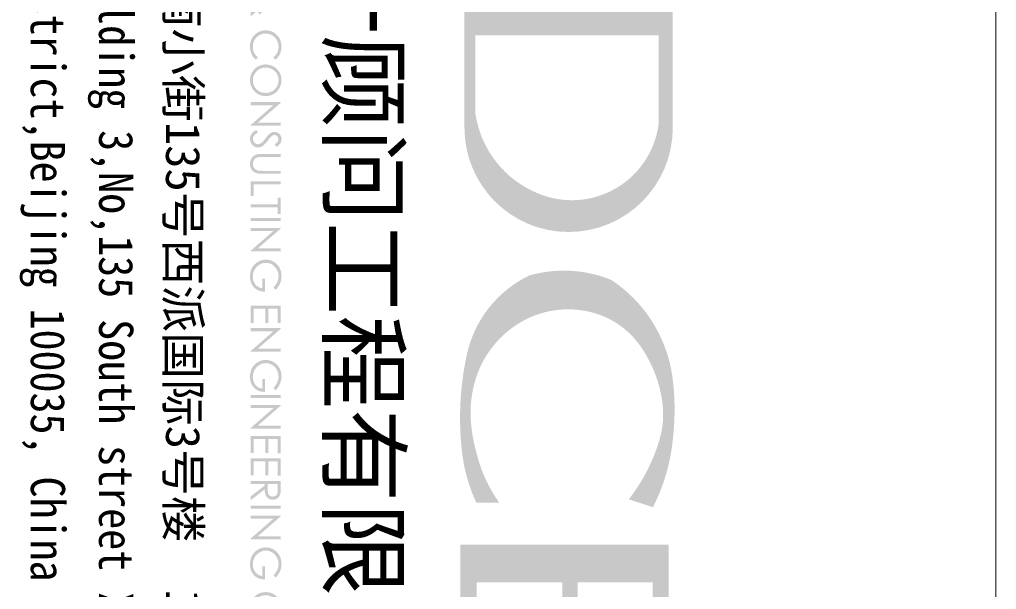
# Model space of a CAD drawing. Extents: x 115799 to 952918, y -190076 to 200966.
# Drawn here: x 266870 to 268981, y 61201 to 62432 of the extents above; entities that cross this region are included whole.
import ezdxf
from ezdxf.enums import TextEntityAlignment as Align

# ---------------------------------------------------------------- set-up
doc = ezdxf.new("R2010")
doc.units = 0
doc.header["$LTSCALE"] = 1000
doc.header["$MEASUREMENT"] = 0
for name, color, linetype in [('00-图签签名_10', 10, 'Continuous'), ('SHEET_LINE', 6, 'Continuous'), ('SHEET_TEXT', 7, 'Continuous')]:
    doc.layers.add(name, color=color, linetype=linetype)
doc.styles.add('A0-建筑图签$0$hwxh', font='STXIHEI.TTF')
doc.styles.add('华文细黑', font='STXIHEI.TTF', dxfattribs={"height": 10})

# ---------------------------------------------------------------- blocks, each defined once
blk = doc.blocks.new('A$C69861949')
at = {"ltscale": 0.001}
h = blk.add_hatch(color=256, dxfattribs=at)
edge = h.paths.add_edge_path(flags=16)
edge.add_line((15.82980980590219, 8.569314142441726), (19.63055726288803, 8.569314142441726))
edge.add_arc((19.16640701542565, 4.819294533918765), 3.778635007052957, -23.14183201365688, 82.94422841377218, ccw=False)
edge.add_arc((18.55575271178714, 5.024223110381172), 4.420992175216627, 278.6849935359396, 337.5263122238354, ccw=False)
edge.add_line((19.2233310028405, 0.6539243747520231), (15.82980980590219, 0.6539243747529326))
edge.add_line((15.82980980590219, 0.6539243747529326), (15.82980980590219, 8.569314142441726))
edge = h.paths.add_edge_path()
edge.add_line((19.81727618613877, 9.177070715168156), (14.31380638035807, 9.177070715168156))
edge.add_line((14.31380638035807, 9.177070715168156), (14.31380638035807, 0.1786420633625312))
edge.add_line((14.31380638035807, 0.1786420633625312), (19.81727618613877, 0.1786420633634407))
edge.add_arc((19.81727618613877, 4.677856389265798), 4.499214325902358, 270, 450)
h = blk.add_hatch(color=256, dxfattribs=at)
edge = h.paths.add_edge_path()
edge.add_arc((32.11844258874225, 5.2944321497489), 4.852220594071865, 246.0392734246348, 272.6901587606656)
edge.add_arc((32.03986855943003, 6.925653806217269), 6.485332713471919, 272.7071765136122, 286.0207645416936)
edge.add_arc((32.37989125128479, 6.768851084544622), 6.247216378538588, 283.4193957732734, 305.5300438974241)
edge.add_line((36.01033466525951, 1.684798262414915), (36.01033466525951, 0.6922001361454022))
edge.add_arc((32.98795679629984, 7.196872738870297), 7.172554192992691, 276.4265994638416, 294.9218048639394, ccw=False)
edge.add_arc((32.34760129953793, 12.88194357499833), 12.89357556806468, 257.717757348371, 276.426599463869, ccw=False)
edge.add_arc((30.65874042581891, 5.124578140334961), 4.954496935271037, 205.7856088828584, 257.7177573483759, ccw=False)
edge.add_arc((31.39649391498642, 4.471299122985329), 5.411528823203659, 157.6279349355657, 196.1138353179531, ccw=False)
edge.add_arc((31.40116332161051, 3.209159878373612), 6.010302524985462, 98.75610046015322, 146.4478006582644, ccw=False)
edge.add_arc((31.98192438086335, -1.338868278689006), 10.59439430561454, 83.9971363546212, 98.11604897448439, ccw=False)
edge.add_arc((32.42331486085641, 0.8487076650353629), 8.375291868788848, 63.157972388296514, 85.43525870611887, ccw=False)
edge.add_line((36.20502839739129, 8.321602459891437), (35.86110508627826, 7.277715035159417))
edge.add_arc((31.05703492401881, 1.122977031696792), 7.807681475007715, 52.02624302658943, 73.215547450911)
edge.add_arc((32.2023168162068, 4.92005714294919), 3.841639621491435, 73.2155474509136, 96.60397704245582)
edge.add_arc((32.38914080077666, 3.306365669614024), 5.466109803527778, 96.60397704245845, 125.5499734549686)
edge.add_arc((31.34947185219607, 4.761241982228967), 3.677932908572929, 125.549973454985, 164.0300041271467)
edge.add_arc((31.71316356238822, 4.657161146039471), 4.056224437059615, 164.0300041271247, 213.6256556622332)
edge.add_arc((31.97743416680532, 4.832913382105289), 4.373600871032115, 213.6256627082516, 245.2719532317682)
blk.add_hatch(color=256, dxfattribs=at).paths.add_polyline_path([(45.64967972177328, 5.062021770840147), (39.44482934627013, 5.062021770841056), (39.44482934626831, 8.301871543219022), (46.09407013971031, 8.301871543219022), (46.09407013971031, 9.005600181435511), (37.82154538495524, 9.005600181435511), (37.82154538495524, -3.260356606915593e-07), (46.09407013970849, -3.260356606915593e-07), (46.09407013970849, 0.7037283121808287), (39.44482934626831, 0.7037283121808287), (39.44482934626831, 4.412508814344619), (45.64967972177328, 4.412508814344619)])
blk = doc.blocks.new('图签-A1')
at = {"layer": 'SHEET_TEXT'}
h = blk.add_hatch(color=256, dxfattribs=at)
h.paths.add_polyline_path([(-8.859461029703652, 384.3308231453484), (-8.825948682092985, 384.4090186231706), (-8.751476798440308, 384.4388073766249), (-8.673281320604474, 384.4090186231706), (-8.641630770057418, 384.3308231453484), (-8.673281320604474, 384.252627667528), (-8.751476798440308, 384.220977116981), (-8.825948682092985, 384.252627667528)])
h.paths.add_polyline_path([(-9.941165139550321, 385.5428530515574), (-10.20926392066849, 385.5428530515574), (-10.20926392066849, 384.2451804791572), (-9.795944966493153, 384.2451804791572), (-9.715887691537773, 384.2470422762499), (-9.5948708806568, 384.2600748558834), (-9.49247204064477, 384.2842782180751), (-9.40869117155762, 384.3215141598839), (-10.08638531266797, 384.36805908716), (-10.08638531266797, 385.4162508493828), (-9.993295458090415, 385.4162508493828), (-9.43103273661427, 385.4590721824725), (-9.535293373745844, 385.5037553126531), (-9.585561895161845, 385.5167878922884), (-9.682375343927106, 385.5316822690147), (-9.801530357744468, 385.5409912544646)])
h.paths.add_polyline_path([(-9.43103273661427, 385.4590721824725), (-9.993295458090415, 385.4162508493828), (-9.96909209591422, 385.4162508493828), (-9.836904502474681, 385.4125272551973), (-9.727058474091791, 385.4050800668265), (-9.639554010821485, 385.3939092842857), (-9.632106822450623, 385.3920474871929), (-9.524122591191826, 385.3548115453805), (-9.43103273661427, 385.2970958355518), (-9.427309142426566, 385.2952340384591), (-9.350975461714825, 385.2151767635442), (-9.295121548991574, 385.1183633148257), (-9.285812563557101, 385.0960217497268), (-9.257885607193202, 384.9917611126375), (-9.246714824639184, 384.8763296930056), (-9.246714824639184, 384.8726060988201), (-9.257885607193202, 384.7571746791718), (-9.289536157740258, 384.6547758391762), (-9.336081084973102, 384.5672713758895), (-9.410552968621232, 384.4853523038983), (-9.490610243520678, 384.4294983911614), (-9.5948708806568, 384.3922624493489), (-9.598594474839956, 384.3904006522571), (-9.682375343927106, 384.3792298697163), (-9.795944966493153, 384.3717826813454), (-9.935579748303553, 384.36805908716), (-10.08638531266797, 384.36805908716), (-9.40869117155762, 384.3215141598839), (-9.334219287909491, 384.3717826813454), (-9.257885607193202, 384.4499781591658), (-9.19458450609909, 384.5467916078987), (-9.190860911915934, 384.5542387962569), (-9.149901375873924, 384.6547758391762), (-9.125698013697729, 384.7627600704509), (-9.118250825326868, 384.8781914900828), (-9.12011262245096, 384.9452161853624), (-9.136868796256294, 385.0569240108243), (-9.16851934680335, 385.1593228508209), (-9.183413723545073, 385.1965587926452), (-9.239267636268323, 385.2915104442864), (-9.311877722796908, 385.3752913133712), (-9.337942882092648, 385.3976328784711)])
h.paths.add_polyline_path([(-10.39544362976767, 385.5428530515574), (-11.10851191560823, 385.5428530515574), (-11.10851191560823, 385.4162508493828), (-10.81620977231387, 385.4162508493828), (-10.81620977231387, 384.2451804791572), (-10.68588397593794, 384.2451804791572), (-10.68588397593794, 385.4162508493828), (-10.39544362976767, 385.4162508493828)])
h.paths.add_polyline_path([(-11.68194541958246, 385.5428530515574), (-11.81413301307794, 385.5428530515574), (-11.81413301307794, 384.2451804791572), (-11.18298379925636, 384.2451804791572), (-11.18298379925636, 384.3699208842527), (-11.68194541958246, 384.3699208842527)])
h.paths.add_polyline_path([(-12.21069579344794, 384.4834905068046), (-12.09154077963058, 384.4276365940814), (-12.27027330035435, 384.0943749147928), (-12.35963956074875, 384.131610856618)])
h.paths.add_polyline_path([(-12.80647086253475, 384.3308231453484), (-12.7748203119877, 384.4090186231706), (-12.69848663127141, 384.4388073766249), (-12.62215295055967, 384.4090186231706), (-12.59050240001261, 384.3308231453484), (-12.62215295055967, 384.252627667528), (-12.69848663127141, 384.220977116981), (-12.7748203119877, 384.252627667528)])
h.paths.add_polyline_path([(-13.7652963643809, 385.5763653991971), (-13.78391433530578, 385.5745036021044), (-13.89562216075228, 385.5633328195618), (-14.00174459495202, 385.5335440661065), (-14.10228163783995, 385.4851373417414), (-14.12089960876938, 385.4739665591978), (-13.75971097312959, 385.4497631970216), (-13.6535885389344, 385.440454211559), (-13.54932790185876, 385.4106654581037), (-13.4562380472812, 385.3585351395532), (-13.3687335840109, 385.2877868501009), (-13.29984709166547, 385.2040059810033), (-13.24957857019353, 385.1109161264549), (-13.21792801964648, 385.0066554893629), (-13.20861903421201, 384.8949476639036), (-13.20861903421201, 384.8930858668109), (-13.21792801964648, 384.777654447179), (-13.24771677312992, 384.673393810087), (-13.29798529454592, 384.5803039555258), (-13.36687178694729, 384.4965230864409), (-13.44879085891034, 384.4294983911614), (-13.54374251055151, 384.3792298697163), (-13.64614135056354, 384.3494411162619), (-13.75971097312959, 384.3401321307983), (-13.39107514912348, 384.3140669715294), (-13.30170888872908, 384.381091666809), (-13.22537520801734, 384.4592871446284), (-13.16393590404277, 384.5523769991642), (-13.15090332436466, 384.5728567671686), (-13.10808199126359, 384.6752556071669), (-13.08201683202378, 384.7813780413644), (-13.07270784658931, 384.8949476639036), (-13.07270784658931, 384.9210128231725), (-13.08574042620694, 385.0327206486327), (-13.11552917963445, 385.1388430828165), (-13.16393590404277, 385.2393801257358), (-13.17510668654086, 385.2598598937393), (-13.24213138182267, 385.3492261541032), (-13.32218865672212, 385.42369803774), (-13.41341671417558, 385.4869991388341), (-13.44134367059542, 385.5018935155595), (-13.54374251055151, 385.5428530515574), (-13.65172674187079, 385.5670564137472)])
h.paths.add_polyline_path([(-14.12089960876938, 385.4739665591978), (-14.21026586915923, 385.4088036610119), (-14.28659954987552, 385.3287463860988), (-14.34990065096963, 385.2356565315504), (-14.36293323058726, 385.2114531693742), (-14.40575456369288, 385.1090543293749), (-14.43181972298862, 385.0010700980856), (-14.43926691135948, 384.8893622726391), (-14.43926691135948, 384.8651589104493), (-14.42623433168137, 384.75531288208), (-14.39644557825841, 384.649190447898), (-14.34803885384554, 384.5486534049924), (-14.33686807134745, 384.5300354340807), (-14.2717051731338, 384.4406691737177), (-14.19164789823435, 384.3661972900672), (-14.09855804365679, 384.3028961889731), (-14.0743546814806, 384.2898636093369), (-13.97381763858812, 384.2470422762499), (-13.86583340732932, 384.220977116981), (-13.75412558182234, 384.2135299286101), (-13.72806042258253, 384.2135299286101), (-13.61821439419964, 384.2265625082428), (-13.51209196000445, 384.256351261698), (-13.40969312004836, 384.3028961889731), (-13.39107514912348, 384.3140669715294), (-13.75971097312959, 384.3401321307983), (-13.86024801602207, 384.3475793191692), (-13.9626468560341, 384.3773680726235), (-14.05759850767527, 384.4294983911614), (-14.14324117388196, 384.5002466806263), (-14.21212766622284, 384.5803039555258), (-14.26239618769932, 384.6752556071669), (-14.29404673824638, 384.777654447179), (-14.3052175208004, 384.8893622726391), (-14.3052175208004, 384.8912240697309), (-14.29404673824638, 385.0029318951774), (-14.26425798476293, 385.1071925322831), (-14.21585126041055, 385.2021441839106), (-14.14696476806512, 385.2877868501009), (-14.06876929022928, 385.3566733424605), (-13.97567943565173, 385.4088036610119), (-13.87141879857609, 385.4385924144653), (-13.75971097312959, 385.4497631970216)])
h.paths.add_polyline_path([(-15.21191270405052, 385.5763653991971), (-15.24914864590482, 385.5745036021044), (-15.36085647135133, 385.5614710224681), (-15.46697890555106, 385.5316822690147), (-15.567515948439, 385.4869991388341), (-15.58799571643203, 385.4758283562915), (-15.21005090698691, 385.4497631970216), (-15.10765206697488, 385.4423160086508), (-15.00339142989924, 385.4143890522892), (-14.90843977825807, 385.3697059221095), (-14.82279711205138, 385.3064048210153), (-14.74460163421554, 385.2244857490068), (-14.64406459132761, 385.3026812268299), (-14.70550389535811, 385.3771531104649), (-14.78928476444071, 385.4479013999298), (-14.88609821314549, 385.5056171097449), (-14.98849705315752, 385.5447148486501), (-15.09648128442086, 385.5670564137472)])
h.paths.add_polyline_path([(-15.58799571643203, 385.4758283562915), (-15.6792237738855, 385.4106654581037), (-15.75555745465772, 385.334331777377), (-15.82072035281544, 385.2431037199212), (-15.83189113537401, 385.222623951915), (-15.87657426553869, 385.1202251119184), (-15.90263942483898, 385.0141026777337), (-15.91194841027345, 384.9023948522745), (-15.90450122190259, 384.7888252297189), (-15.8802978597264, 384.6808409984451), (-15.84120012080848, 384.5821657526185), (-15.78534620808523, 384.4909376951755), (-15.71459791862026, 384.4090186231706), (-15.70901252736894, 384.4015714347997), (-15.62709345534995, 384.3345467395202), (-15.20260371861605, 384.3364085366129), (-15.21377450117461, 384.3364085366129), (-15.32734412374066, 384.3475793191692), (-15.4316047608163, 384.3773680726235), (-15.52655641245747, 384.4276365940814), (-15.61033728154462, 384.4946612893482), (-15.61219907860823, 384.4965230864409), (-15.6829473680732, 384.5803039555258), (-15.73507768660875, 384.673393810087), (-15.76486644009219, 384.777654447179), (-15.77417542552666, 384.8912240697309), (-15.77417542552666, 384.8949476639036), (-15.76300464302858, 385.0066554893629), (-15.73135409248152, 385.1071925322831), (-15.6792237738855, 385.2021441839106), (-15.60661368735691, 385.2859250530091), (-15.6047518902933, 385.2877868501009), (-15.51910922408661, 385.3585351395532), (-15.42415757244544, 385.4088036610119), (-15.3198969353698, 385.4385924144653), (-15.21005090698691, 385.4497631970216)])
h.paths.add_polyline_path([(-14.74460163421554, 384.5486534049924), (-14.80790273530965, 384.4853523038983), (-14.89354540151635, 384.4201894057105), (-14.98849705315752, 384.3736444784381), (-15.09089589316955, 384.3457175220765), (-15.20260371861605, 384.3364085366129), (-15.62709345534995, 384.3345467395202), (-15.53586539789194, 384.2805546238897), (-15.435328355004, 384.2433186820645), (-15.32734412374066, 384.220977116981), (-15.21005090698691, 384.2135299286101), (-15.09648128442086, 384.220977116981), (-14.98849705315752, 384.2433186820645), (-14.88609821314549, 384.2805546238897), (-14.80604093824604, 384.3215141598839), (-14.71853647497574, 384.3885388551635), (-14.64406459132761, 384.4723197242647)])
h.paths.add_polyline_path([(-17.12956370774282, 385.5763653991971), (-17.15004347579179, 385.5763653991971), (-17.265474895426, 385.5651946166536), (-17.37159732962118, 385.5409912544646), (-17.47027257538957, 385.5000317184677), (-17.56150063290352, 385.4460396028362), (-17.64155790780296, 385.3752913133712), (-17.70485900889707, 385.3026812268299), (-17.76443651580803, 385.2114531693742), (-17.80725784885317, 385.1127779235476), (-17.8314612110853, 385.0085172864565), (-17.84077019651977, 384.8986712580891), (-17.835184805273, 384.8018578093552), (-17.81098144303633, 384.6957353751714), (-17.77188370417889, 384.5970601293448), (-17.71416799433155, 384.5039702748118), (-17.63969611068342, 384.4164658115251), (-17.61363095144361, 384.3922624493489), (-17.53171187942007, 384.327099551163), (-17.10536034556662, 384.3364085366129), (-17.14073449030138, 384.3364085366129), (-17.25244231580382, 384.3513029133392), (-17.35484115575991, 384.384815260978), (-17.44793101033747, 384.4350837824395), (-17.53171187942007, 384.505832071889), (-17.53543547360778, 384.5095556660744), (-17.60990735725591, 384.5970601293448), (-17.662037675796, 384.6920117809859), (-17.69368822634306, 384.7925488239043), (-17.70299721177753, 384.9023948522745), (-17.69927361758982, 384.9675577504613), (-17.67507025541363, 385.0736801846424), (-17.62666353106124, 385.174217227549), (-17.58570399507971, 385.2319329373649), (-17.50750851724388, 385.3101284151853), (-17.41255686560271, 385.3734295162794), (-17.33994677907413, 385.4069418639183), (-17.23382434487894, 385.4367306173735), (-17.12397831649605, 385.4479013999298), (-16.71810655069157, 385.4646575737506), (-16.81491999939635, 385.513064298103), (-16.91545704228429, 385.5484384428355), (-17.02157947648402, 385.568918210839)])
h.paths.add_polyline_path([(-16.71810655069157, 385.4646575737506), (-17.12397831649605, 385.4479013999298), (-17.08860417176129, 385.4460396028362), (-16.98061994050249, 385.4292834290181), (-16.8707739121196, 385.3920474871929), (-16.81491999939635, 385.3641205308313), (-16.72183014487473, 385.3045430239226), (-16.63432568160442, 385.2300711402722), (-16.53565043571962, 385.3268845890061), (-16.53751223284371, 385.3287463860988), (-16.62501669611402, 385.4032182697492)])
h.paths.add_polyline_path([(-16.45745495794426, 384.867020707542), (-17.01785588229632, 384.867020707542), (-17.01785588229632, 384.7422803024465), (-16.60453692812098, 384.7422803024465), (-16.60639872518459, 384.7218005344557), (-16.63991107285574, 384.6138163031655), (-16.6939031884549, 384.5225882457098), (-16.77023686922712, 384.4462545649803), (-16.79257843428377, 384.4294983911614), (-16.88753008592494, 384.3773680726235), (-16.99179072305651, 384.3457175220765), (-17.10536034556662, 384.3364085366129), (-17.53171187942007, 384.327099551163), (-17.44048382196661, 384.2768310297042), (-17.33994677907413, 384.2414568849717), (-17.22823895357169, 384.220977116981), (-17.10908393975433, 384.2135299286101), (-17.02902666485488, 384.2172535227955), (-16.91731883940838, 384.2358714937072), (-16.81491999939635, 384.2693838413461), (-16.72369194193834, 384.3196523627921), (-16.64177286991935, 384.3866770580717), (-16.5859189571961, 384.4499781591658), (-16.53192684159239, 384.5356208253424), (-16.49096730555493, 384.634296071169), (-16.46676394337874, 384.7441420995392)])
h.paths.add_polyline_path([(-19.18498769618191, 385.5428530515574), (-19.07886526198217, 385.2263475461004), (-18.22430039727215, 384.2451804791572), (-18.32297564309647, 384.5486534049924)])
h.paths.add_polyline_path([(-19.18498769618191, 385.5428530515574), (-19.21291465254126, 385.5428530515574), (-19.21291465254126, 384.2451804791572), (-19.07886526198217, 384.2451804791572), (-19.07886526198217, 385.2263475461004)])
h.paths.add_polyline_path([(-18.1945116437887, 385.5428530515574), (-18.32297564309647, 385.5428530515574), (-18.32297564309647, 384.5486534049924), (-18.22430039727215, 384.2451804791572), (-18.1945116437887, 384.2451804791572)])
h.paths.add_polyline_path([(-19.64112798345832, 385.5428530515574), (-19.51080218714287, 385.5428530515574), (-19.51080218714287, 384.2451804791572), (-19.64112798345832, 384.2451804791572)])
h.paths.add_polyline_path([(-20.4547333122473, 385.5428530515574), (-20.71166131081145, 385.5428530515574), (-20.71166131081145, 384.2451804791572), (-20.58319731149913, 384.2451804791572), (-20.58319731149913, 384.8484027366276), (-20.508725427851, 384.8484027366276), (-20.20339070493446, 384.8577117220921), (-20.10099186492243, 384.8875004755455), (-20.01721099583983, 384.9377689969915), (-20.58319731149913, 384.9750049388158), (-20.58319731149913, 385.4162508493828), (-20.35233447223527, 385.4162508493828), (-20.02093459002299, 385.4609339795652), (-20.05258514057005, 385.4832755446487), (-20.15870757476978, 385.5242350806593), (-20.20525250205856, 385.5335440661065), (-20.3095131391342, 385.5409912544646)])
h.paths.add_polyline_path([(-20.02093459002299, 385.4609339795652), (-20.35233447223527, 385.4162508493828), (-20.31882212456867, 385.4162508493828), (-20.19966711075131, 385.4013564726565), (-20.112162647481, 385.3641205308313), (-20.06003232894091, 385.3064048210153), (-20.03582896676471, 385.1984205897388), (-20.05072334350643, 385.1053307351895), (-20.112162647481, 385.0289970544627), (-20.13450421259358, 385.0141026777337), (-20.22945586423475, 384.9843139242666), (-20.35791986348659, 384.9750049388158), (-20.58319731149913, 384.9750049388158), (-20.01721099583983, 384.9377689969915), (-19.96321888023613, 384.9917611126375), (-19.9148121558278, 385.084850967186), (-19.89991777914202, 385.1984205897388), (-19.90177957620563, 385.244965517014), (-19.93156832968907, 385.3492261541032), (-19.9483245034944, 385.3790149075567)])
h.paths.add_polyline_path([(-20.20339070493446, 384.8577117220921), (-20.508725427851, 384.8484027366276), (-20.34861087805211, 384.8484027366276), (-20.32440751587592, 384.8484027366276)], flags=17)
h.paths.add_polyline_path([(-20.508725427851, 384.8484027366276), (-20.04327615513557, 384.2451804791572), (-19.88129980821714, 384.2451804791572), (-20.34861087805211, 384.8484027366276)])
h.paths.add_polyline_path([(-20.94252415007531, 385.5428530515574), (-21.68538118933884, 385.5428530515574), (-21.68538118933884, 384.2451804791572), (-20.94810954132208, 384.2451804791572), (-20.94810954132208, 384.3736444784381), (-21.55505539296746, 384.3736444784381), (-21.55505539296746, 384.8837768813601), (-20.94810954132208, 384.8837768813601), (-20.94810954132208, 385.0103790835483), (-21.55505539296746, 385.0103790835483), (-21.55505539296746, 385.4143890522892), (-20.94252415007531, 385.4143890522892)])
h.paths.add_polyline_path([(-21.91065863735594, 385.5428530515574), (-22.65351567667994, 385.5428530515574), (-22.65351567667994, 384.2451804791572), (-21.91624402866319, 384.2451804791572), (-21.91624402866319, 384.3736444784381), (-22.52318988030402, 384.3736444784381), (-22.52318988030402, 384.8837768813601), (-21.91624402866319, 384.8837768813601), (-21.91624402866319, 385.0103790835483), (-22.52318988030402, 385.0103790835483), (-22.52318988030402, 385.4143890522892), (-21.91065863735594, 385.4143890522892)])
h.paths.add_polyline_path([(-23.96235903160732, 385.5428530515574), (-23.85623659740759, 385.2263475461004), (-23.00167173269756, 384.2451804791572), (-23.10034697846595, 384.5486534049924)])
h.paths.add_polyline_path([(-23.96235903160732, 385.5428530515574), (-23.99028598796667, 385.5428530515574), (-23.99028598796667, 384.2451804791572), (-23.85623659740759, 384.2451804791572), (-23.85623659740759, 385.2263475461004)])
h.paths.add_polyline_path([(-22.97188297921412, 385.5428530515574), (-23.10034697846595, 385.5428530515574), (-23.10034697846595, 384.5486534049924), (-23.00167173269756, 384.2451804791572), (-22.97188297921412, 384.2451804791572)])
h.paths.add_polyline_path([(-24.41849931888373, 385.5428530515574), (-24.28817352251235, 385.5428530515574), (-24.28817352251235, 384.2451804791572), (-24.41849931888373, 384.2451804791572)])
h.paths.add_polyline_path([(-25.22651925636546, 385.5763653991971), (-25.24513722729489, 385.5763653991971), (-25.36243044398816, 385.5651946166536), (-25.46855287818789, 385.5409912544646), (-25.56722812401222, 385.5000317184677), (-25.65845618147023, 385.4460396028362), (-25.73851345636967, 385.3752913133712), (-25.80181455746379, 385.3026812268299), (-25.86139206437019, 385.2114531693742), (-25.90421339747581, 385.1127779235476), (-25.92841675965201, 385.0085172864565), (-25.93772574514242, 384.8986712580891), (-25.93027855677155, 384.8018578093552), (-25.90793699165897, 384.6957353751714), (-25.86697745567744, 384.5970601293448), (-25.81112354295419, 384.5039702748118), (-25.73665165930606, 384.4164658115251), (-25.71058650000577, 384.3922624493489), (-25.62866742804272, 384.327099551163), (-25.20231589418927, 384.3364085366129), (-25.23769003892403, 384.3364085366129), (-25.34939786437053, 384.3513029133392), (-25.45179670438256, 384.384815260978), (-25.54488655889963, 384.4350837824395), (-25.62866742804272, 384.505832071889), (-25.63239102216994, 384.5095556660744), (-25.70686290582262, 384.5970601293448), (-25.75899322435816, 384.6920117809859), (-25.79064377490522, 384.7925488239043), (-25.79995276040017, 384.9023948522745), (-25.79622916621247, 384.9675577504613), (-25.77016400691673, 385.0736801846424), (-25.72175728256434, 385.174217227549), (-25.68079774658281, 385.2319329373649), (-25.60446406586652, 385.3101284151853), (-25.50951241422536, 385.3734295162794), (-25.43690232764084, 385.4069418639183), (-25.3307798934411, 385.4367306173735), (-25.2209338651187, 385.4479013999298), (-24.81506209925374, 385.4646575737506), (-24.911875548019, 385.513064298103), (-25.01241259090693, 385.5484384428355), (-25.11667322798257, 385.568918210839)])
h.paths.add_polyline_path([(-24.81506209925374, 385.4646575737506), (-25.2209338651187, 385.4479013999298), (-25.18555972038394, 385.4460396028362), (-25.07757548906466, 385.4292834290181), (-24.96772946074225, 385.3920474871929), (-24.911875548019, 385.3641205308313), (-24.81878569344144, 385.3045430239226), (-24.73128123017113, 385.2300711402722), (-24.63260598434226, 385.3268845890061), (-24.63260598434226, 385.3287463860988), (-24.72197224473666, 385.4032182697492)])
h.paths.add_polyline_path([(-24.55441050650643, 384.867020707542), (-25.11481143091896, 384.867020707542), (-25.11481143091896, 384.7422803024465), (-24.69963067962408, 384.7422803024465), (-24.70335427380724, 384.7218005344557), (-24.73500482435429, 384.6138163031655), (-24.79085873707754, 384.5225882457098), (-24.86719241779383, 384.4462545649803), (-24.88953398290641, 384.4294983911614), (-24.98448563454758, 384.3773680726235), (-25.08874627162322, 384.3457175220765), (-25.20231589418927, 384.3364085366129), (-25.62866742804272, 384.327099551163), (-25.53743937058925, 384.2768310297042), (-25.43690232764084, 384.2414568849717), (-25.32519450219434, 384.220977116981), (-25.20603948837697, 384.2135299286101), (-25.12598221347753, 384.2172535227955), (-25.01427438797054, 384.2358714937072), (-24.911875548019, 384.2693838413461), (-24.82064749056099, 384.3196523627921), (-24.738728418542, 384.3866770580717), (-24.68287450581875, 384.4499781591658), (-24.62702059309549, 384.5356208253424), (-24.58792285417758, 384.634296071169), (-24.56371949200138, 384.7441420995392)])
h.paths.add_polyline_path([(-27.28194324480455, 385.5428530515574), (-27.17582081060482, 385.2263475461004), (-26.32125594583431, 384.2451804791572), (-26.41993119166318, 384.5486534049924)])
h.paths.add_polyline_path([(-27.28194324480455, 385.5428530515574), (-27.3098702011639, 385.5428530515574), (-27.3098702011639, 384.2451804791572), (-27.17582081060482, 384.2451804791572), (-27.17582081060482, 385.2263475461004)])
h.paths.add_polyline_path([(-26.29146719241135, 385.5428530515574), (-26.41993119166318, 385.5428530515574), (-26.41993119166318, 384.5486534049924), (-26.32125594583431, 384.2451804791572), (-26.29146719241135, 384.2451804791572)])
h.paths.add_polyline_path([(-27.53328585205691, 385.5428530515574), (-28.27800468844453, 385.5428530515574), (-28.27800468844453, 384.2451804791572), (-27.53887124336416, 384.2451804791572), (-27.53887124336416, 384.3736444784381), (-28.14767889207315, 384.3736444784381), (-28.14767889207315, 384.8837768813601), (-27.53887124336416, 384.8837768813601), (-27.53887124336416, 385.0103790835483), (-28.14767889207315, 385.0103790835483), (-28.14767889207315, 385.4143890522892), (-27.53328585205691, 385.4143890522892)])
h.paths.add_polyline_path([(-29.55705928994894, 385.5763653991971), (-29.57753905793743, 385.5763653991971), (-29.69297047757163, 385.5651946166536), (-29.80095470889091, 385.5409912544646), (-29.89776815759569, 385.5000317184677), (-29.98899621504916, 385.4460396028362), (-30.0690534899486, 385.3752913133712), (-30.13235459104271, 385.3026812268299), (-30.19193209795367, 385.2114531693742), (-30.23475343105474, 385.1127779235476), (-30.26081859035503, 385.0085172864565), (-30.26826577872589, 384.8986712580891), (-30.26268038741864, 384.8018578093552), (-30.23847702524245, 384.6957353751714), (-30.19937928632453, 384.5970601293448), (-30.14166357653767, 384.5039702748118), (-30.06719169288499, 384.4164658115251), (-30.04112653358925, 384.3922624493489), (-29.95920746162619, 384.327099551163), (-29.53285592777274, 384.3364085366129), (-29.56823007250296, 384.3364085366129), (-29.67993789794946, 384.3513029133392), (-29.78233673796149, 384.384815260978), (-29.87542659248311, 384.4350837824395), (-29.95920746162619, 384.505832071889), (-29.96293105580935, 384.5095556660744), (-30.03740293940155, 384.5970601293448), (-30.08953325799757, 384.6920117809859), (-30.12118380854463, 384.7925488239043), (-30.1304927939791, 384.9023948522745), (-30.12676919979594, 384.9675577504613), (-30.10256583761975, 385.0736801846424), (-30.05415911326736, 385.174217227549), (-30.01319957722535, 385.2319329373649), (-29.93500409945, 385.3101284151853), (-29.84005244780883, 385.3734295162794), (-29.76744236121976, 385.4069418639183), (-29.66131992708051, 385.4367306173735), (-29.55147389869762, 385.4479013999298), (-29.14560213283721, 385.4646575737506), (-29.24241558159792, 385.513064298103), (-29.34295262449041, 385.5484384428355), (-29.44907505868559, 385.568918210839)])
h.paths.add_polyline_path([(-29.14560213283721, 385.4646575737506), (-29.55147389869762, 385.4479013999298), (-29.51609975396741, 385.4460396028362), (-29.40811552270407, 385.4292834290181), (-29.29826949432118, 385.3920474871929), (-29.24241558159792, 385.3641205308313), (-29.14932572702037, 385.3045430239226), (-29.06182126375006, 385.2300711402722), (-28.96314601792574, 385.3268845890061), (-28.96500781504528, 385.3287463860988), (-29.05251227831559, 385.4032182697492)])
h.paths.add_polyline_path([(-28.88495054014584, 384.867020707542), (-29.44535146450244, 384.867020707542), (-29.44535146450244, 384.7422803024465), (-29.0320325103271, 384.7422803024465), (-29.03389430739071, 384.7218005344557), (-29.06740665505731, 384.6138163031655), (-29.12139877066102, 384.5225882457098), (-29.19773245137276, 384.4462545649803), (-29.22007401648534, 384.4294983911614), (-29.31502566812651, 384.3773680726235), (-29.41928630520215, 384.3457175220765), (-29.53285592777274, 384.3364085366129), (-29.95920746162619, 384.327099551163), (-29.86797940416818, 384.2768310297042), (-29.76744236121976, 384.2414568849717), (-29.65759633283687, 384.220977116981), (-29.5365795219559, 384.2135299286101), (-29.45652224705645, 384.2172535227955), (-29.34481442160995, 384.2358714937072), (-29.24241558159792, 384.2693838413461), (-29.15118752414446, 384.3196523627921), (-29.06926845212092, 384.3866770580717), (-29.01341453939767, 384.4499781591658), (-28.95942242373803, 384.5356208253424), (-28.9184628877565, 384.634296071169), (-28.89425952558031, 384.7441420995392)])
h.paths.add_polyline_path([(-31.61248327838348, 385.5428530515574), (-31.50822264130784, 385.2263475461004), (-30.65179597941778, 384.2451804791572), (-30.75047122524211, 384.5486534049924)])
h.paths.add_polyline_path([(-31.61248327838348, 385.5428530515574), (-31.64041023474738, 385.5428530515574), (-31.64041023474738, 384.2451804791572), (-31.50822264130784, 384.2451804791572), (-31.50822264130784, 385.2263475461004)])
h.paths.add_polyline_path([(-30.62200722599027, 385.5428530515574), (-30.75047122524211, 385.5428530515574), (-30.75047122524211, 384.5486534049924), (-30.65179597941778, 384.2451804791572), (-30.62200722599027, 384.2451804791572)])
h.paths.add_polyline_path([(-32.06862356566444, 385.5428530515574), (-31.93829776928851, 385.5428530515574), (-31.93829776928851, 384.2451804791572), (-32.06862356566444, 384.2451804791572)])
h.paths.add_polyline_path([(-32.23618530383419, 385.5428530515574), (-32.94925358967475, 385.5428530515574), (-32.94925358967475, 385.4162508493828), (-32.65881324349994, 385.4162508493828), (-32.65881324349994, 384.2451804791572), (-32.52662565006494, 384.2451804791572), (-32.52662565006494, 385.4162508493828), (-32.23618530383419, 385.4162508493828)])
h.paths.add_polyline_path([(-33.52268709370492, 385.5428530515574), (-33.65487468714446, 385.5428530515574), (-33.65487468714446, 384.2451804791572), (-33.02372547332288, 384.2451804791572), (-33.02372547332288, 384.3699208842527), (-33.52268709370492, 384.3699208842527)])
h.paths.add_polyline_path([(-33.97510378679817, 385.5428530515574), (-34.10356778611049, 385.5428530515574), (-34.10356778611049, 384.7608982733573), (-34.1054295831741, 384.6454668537126), (-34.11660036572812, 384.5542387962569), (-34.12032395991582, 384.5412062166215), (-34.17245427845137, 384.4425309708104), (-34.18176326388584, 384.4313601882541), (-34.27112952428024, 384.3643354929873), (-34.28788569808557, 384.3568883046164), (-34.39773172646846, 384.3364085366129), (-34.68258668139197, 384.3047579860659), (-34.58577323262671, 384.2489040733426), (-34.50385416066365, 384.2247007111664), (-34.3902845380976, 384.2135299286101), (-34.35863398755055, 384.2135299286101), (-34.24878795916766, 384.2358714937072), (-34.15383630752649, 384.2842782180751), (-34.14825091627517, 384.2861400151678), (-34.06819364137573, 384.3643354929873), (-34.01420152571609, 384.4592871446284), (-33.99558355479121, 384.5207264486171), (-33.98068917810542, 384.6287106798918), (-33.97510378679817, 384.7608982733573)])
h.paths.add_polyline_path([(-34.70306644938046, 385.5428530515574), (-34.83153044863229, 385.5428530515574), (-34.83153044863229, 384.7608982733573), (-34.83153044863229, 384.6938735780777), (-34.82408326026143, 384.5709949700749), (-34.80918888358019, 384.4872141009901), (-34.79243270971438, 384.4406691737177), (-34.72913160862026, 384.3475793191692), (-34.68258668139197, 384.3047579860659), (-34.39773172646846, 384.3364085366129), (-34.44427665375724, 384.3382703337056), (-34.54853729083288, 384.3699208842527), (-34.57460245012862, 384.384815260978), (-34.65093613084491, 384.4611489417084), (-34.66024511627938, 384.4741815213574), (-34.6956192610096, 384.5784421584458), (-34.6993428551973, 384.634296071169), (-34.70306644938046, 384.7608982733573)])
h.paths.add_polyline_path([(-35.47385044500788, 385.5763653991971), (-35.50363919849133, 385.5745036021044), (-35.60976163269106, 385.5484384428355), (-35.69726609596137, 385.4888609359268), (-35.71216047270309, 385.4739665591978), (-35.76987618248995, 385.3808767046503), (-35.78849415341483, 385.2747542704683), (-35.78849415341483, 385.2654452850047), (-35.76429079123864, 385.1555992566509), (-35.75684360286778, 385.1388430828165), (-35.69354250177366, 385.0457532282808), (-35.69168070471005, 385.043891431189), (-35.62465600943278, 384.9805903300949), (-35.51853357523305, 384.8968094609963), (-35.46454145957341, 384.8539881279066), (-35.37331340211995, 384.7757926500863), (-35.31187409814538, 384.7106297518994), (-35.27836175047878, 384.6603612304389), (-35.25229659123897, 384.559824187535), (-35.26160557667345, 384.4927994922555), (-35.32118308357985, 384.4034332318924), (-35.38448418467397, 384.3624736958955), (-35.49246841593731, 384.3401321307983), (-35.74939641449691, 384.3215141598839), (-35.66747734247792, 384.2619366529752), (-35.57624928501991, 384.2247007111664), (-35.47385044500788, 384.2135299286101), (-35.41054934391377, 384.2191153198883), (-35.31001230102584, 384.252627667528), (-35.21878424356782, 384.3177905657149), (-35.17968650464991, 384.3606118988018), (-35.12755618611436, 384.455563550443), (-35.11080001230903, 384.5616859846277), (-35.12755618611436, 384.6678084188097), (-35.181548301774, 384.7683454617281), (-35.22623143193869, 384.8223375773596), (-35.30442690977452, 384.8986712580891), (-35.404963952667, 384.9787285330012), (-35.45337067701939, 385.0159644748137), (-35.55204592284372, 385.0941599526495), (-35.60976163269106, 385.1518756624655), (-35.62465600943278, 385.1723554304563), (-35.65444476285575, 385.276616067561), (-35.65258296579213, 385.3008194297372), (-35.60417624138381, 385.3957710813784), (-35.58183467632716, 385.4125272551973), (-35.47757403919559, 385.4423160086508), (-35.20947525813335, 385.4553485882871), (-35.28767073596919, 385.5223732835666), (-35.36214261956138, 385.5596092253763)])
h.paths.add_polyline_path([(-35.20947525813335, 385.4553485882871), (-35.47757403919559, 385.4423160086508), (-35.44219989446083, 385.4385924144653), (-35.34352464869244, 385.3976328784711), (-35.31373589520899, 385.3697059221095), (-35.23926401156086, 385.2822014588237), (-35.13314157742161, 385.3641205308313)], flags=17)
h.paths.add_polyline_path([(-35.76056719705548, 384.5523769991642), (-35.87041322543837, 384.4872141009901), (-35.8220065010255, 384.4052950289852), (-35.74939641449691, 384.3215141598839), (-35.49246841593731, 384.3401321307983), (-35.52411896648437, 384.3419939278911), (-35.60976163269106, 384.3755062755308), (-35.6879571105269, 384.4443927678867)])
h.paths.add_polyline_path([(-37.04334539274305, 385.5428530515574), (-36.93908475560693, 385.2263475461004), (-36.08265809377281, 384.2451804791572), (-36.18133333960168, 384.5486534049924)])
h.paths.add_polyline_path([(-37.04334539274305, 385.5428530515574), (-37.0712723491024, 385.5428530515574), (-37.0712723491024, 384.2451804791572), (-36.93908475560693, 384.2451804791572), (-36.93908475560693, 385.2263475461004)])
h.paths.add_polyline_path([(-36.05286934034984, 385.5428530515574), (-36.18133333960168, 385.5428530515574), (-36.18133333960168, 384.5486534049924), (-36.08265809377281, 384.2451804791572), (-36.05286934034984, 384.2451804791572)])
h.paths.add_polyline_path([(-38.0245124596413, 385.5763653991971), (-38.04499222769027, 385.5745036021044), (-38.15483825601723, 385.5633328195618), (-38.26096069021241, 385.5335440661065), (-38.3614977331049, 385.4851373417414), (-38.38011570402978, 385.4739665591978), (-38.01892706839453, 385.4497631970216), (-37.9128046341948, 385.440454211559), (-37.80854399711916, 385.4106654581037), (-37.7154541425416, 385.3585351395532), (-37.6279496792713, 385.2877868501009), (-37.55906318693042, 385.2040059810033), (-37.50879466545393, 385.1109161264549), (-37.47714411490688, 385.0066554893629), (-37.46783512947241, 384.8949476639036), (-37.46783512947241, 384.8930858668109), (-37.47714411490688, 384.777654447179), (-37.50693286839032, 384.673393810087), (-37.55720138980632, 384.5803039555258), (-37.62608788220768, 384.4965230864409), (-37.70800695417074, 384.4294983911614), (-37.80295860581191, 384.3792298697163), (-37.90535744582394, 384.3494411162619), (-38.01892706839453, 384.3401321307983), (-37.65029124438388, 384.3140669715294), (-37.56092498399403, 384.381091666809), (-37.48459130327774, 384.4592871446284), (-37.42315199930772, 384.5523769991642), (-37.41011941962961, 384.5728567671686), (-37.36729808652399, 384.6752556071669), (-37.34123292728418, 384.7813780413644), (-37.33192394184971, 384.8949476639036), (-37.33192394184971, 384.9210128231725), (-37.34495652147189, 385.0327206486327), (-37.37474527489485, 385.1388430828165), (-37.42315199930772, 385.2393801257358), (-37.4343227818058, 385.2598598937393), (-37.50134747708307, 385.3492261541032), (-37.58140475198252, 385.42369803774), (-37.67263280944053, 385.4869991388341), (-37.70055976579988, 385.5018935155595), (-37.80295860581191, 385.5428530515574), (-37.91094283713119, 385.5670564137472)])
h.paths.add_polyline_path([(-38.38011570402978, 385.4739665591978), (-38.46948196442418, 385.4088036610119), (-38.54581564513592, 385.3287463860988), (-38.60911674623003, 385.2356565315504), (-38.62214932585221, 385.2114531693742), (-38.66497065895328, 385.1090543293749), (-38.69103581819309, 385.0010700980856), (-38.69848300656395, 384.8893622726391), (-38.69848300656395, 384.8651589104493), (-38.68545042694632, 384.75531288208), (-38.65566167351881, 384.649190447898), (-38.60725494911048, 384.5486534049924), (-38.59608416655192, 384.5300354340807), (-38.5309212683942, 384.4406691737177), (-38.45086399349475, 384.3661972900672), (-38.35777413891719, 384.3028961889731), (-38.333570776741, 384.2898636093369), (-38.23303373385306, 384.2470422762499), (-38.12504950258972, 384.220977116981), (-38.01334167714322, 384.2135299286101), (-37.98727651784748, 384.2135299286101), (-37.87743048946459, 384.2265625082428), (-37.77130805526485, 384.256351261698), (-37.66890921525282, 384.3028961889731), (-37.65029124438388, 384.3140669715294), (-38.01892706839453, 384.3401321307983), (-38.11946411128247, 384.3475793191692), (-38.2218629512945, 384.3773680726235), (-38.31681460293566, 384.4294983911614), (-38.40245726914236, 384.5002466806263), (-38.47134376148779, 384.5803039555258), (-38.52161228295972, 384.6752556071669), (-38.55326283350678, 384.777654447179), (-38.56443361600486, 384.8893622726391), (-38.56443361600486, 384.8912240697309), (-38.55326283350678, 385.0029318951774), (-38.52347408002333, 385.1071925322831), (-38.47506735567094, 385.2021441839106), (-38.40618086333006, 385.2877868501009), (-38.32798538549423, 385.3566733424605), (-38.23489553091667, 385.4088036610119), (-38.13063489384103, 385.4385924144653), (-38.01892706839453, 385.4497631970216)])
h.paths.add_polyline_path([(-39.47112879931547, 385.5763653991971), (-39.50836474116977, 385.5745036021044), (-39.62007256661627, 385.5614710224681), (-39.72619500081146, 385.5316822690147), (-39.82673204370394, 385.4869991388341), (-39.84721181169243, 385.4758283562915), (-39.46926700225185, 385.4497631970216), (-39.36686816223983, 385.4423160086508), (-39.26260752516419, 385.4143890522892), (-39.16951767058663, 385.3697059221095), (-39.08201320731632, 385.3064048210153), (-39.00381772948049, 385.2244857490068), (-38.903280686588, 385.3026812268299), (-38.96471999061851, 385.3771531104649), (-39.04850085970565, 385.4479013999298), (-39.14531430841043, 385.5056171097449), (-39.24771314842246, 385.5447148486501), (-39.35569737968126, 385.5670564137472)])
h.paths.add_polyline_path([(-39.84721181169243, 385.4758283562915), (-39.93843986915044, 385.4106654581037), (-40.01477354992267, 385.334331777377), (-40.07993644808039, 385.2431037199212), (-40.09110723063441, 385.222623951915), (-40.13579036080364, 385.1202251119184), (-40.16185552009938, 385.0141026777337), (-40.17116450553385, 384.9023948522745), (-40.16371731716299, 384.7888252297189), (-40.1395139549868, 384.6808409984451), (-40.10041621606888, 384.5821657526185), (-40.04456230334563, 384.4909376951755), (-39.97381401388066, 384.4090186231706), (-39.96822862263389, 384.4015714347997), (-39.88630955061035, 384.3345467395202), (-39.46181981388099, 384.3364085366129), (-39.47299059643501, 384.3364085366129), (-39.58656021900561, 384.3475793191692), (-39.69082085608125, 384.3773680726235), (-39.78577250772241, 384.4276365940814), (-39.86955337680502, 384.4946612893482), (-39.87141517386863, 384.4965230864409), (-39.9421634633336, 384.5803039555258), (-39.99429378187369, 384.673393810087), (-40.02408253535714, 384.777654447179), (-40.03339152079161, 384.8912240697309), (-40.03339152079161, 384.8949476639036), (-40.02222073823305, 385.0066554893629), (-39.99057018768599, 385.1071925322831), (-39.93843986915044, 385.2021441839106), (-39.86582978262186, 385.2859250530091), (-39.86396798555825, 385.2877868501009), (-39.77832531935155, 385.3585351395532), (-39.68337366771038, 385.4088036610119), (-39.57911303063474, 385.4385924144653), (-39.46926700225185, 385.4497631970216)])
h.paths.add_polyline_path([(-39.00381772948049, 384.5486534049924), (-39.0671188305746, 384.4853523038983), (-39.1527614967813, 384.4201894057105), (-39.24771314842246, 384.3736444784381), (-39.35011198843449, 384.3457175220765), (-39.46181981388099, 384.3364085366129), (-39.88630955061035, 384.3345467395202), (-39.79508149315689, 384.2805546238897), (-39.6945444502644, 384.2433186820645), (-39.58656021900561, 384.220977116981), (-39.46926700225185, 384.2135299286101), (-39.35569737968126, 384.220977116981), (-39.24771314842246, 384.2433186820645), (-39.14531430841043, 384.2805546238897), (-39.06525703351099, 384.3215141598839), (-38.97775257024068, 384.3885388551635), (-38.903280686588, 384.4723197242647)])
h.paths.add_polyline_path([(-41.49490223720295, 385.4963081242822), (-41.49676403432704, 385.4963081242822), (-41.61033365683716, 385.4795519504632), (-41.70342351141471, 385.4311452261109), (-41.76113922120157, 385.3641205308313), (-41.7853425834337, 385.2617216908193), (-41.7853425834337, 385.244965517014), (-41.7518302357671, 385.1388430828165), (-41.7518302357671, 385.1369812857365), (-41.70156171429062, 385.058785807917), (-41.61778084520802, 384.956386967905), (-41.69783812010746, 384.8912240697309), (-41.53213817905726, 384.8558499249984), (-41.20260009390859, 384.5095556660744), (-41.23797423864335, 384.4853523038983), (-41.34037307865538, 384.4183276086187), (-41.42229215067437, 384.3736444784381), (-41.47814606339762, 384.3513029133392), (-41.58426849759735, 384.3345467395202), (-41.8356111048497, 384.2991725948013), (-41.80582235142674, 384.2749692326115), (-41.71273249684918, 384.2284243053364), (-41.59730107721498, 384.2135299286101), (-41.59543928015137, 384.2135299286101), (-41.48186965758532, 384.2228389140737), (-41.37760902050968, 384.2544894646207), (-41.31616971647918, 384.2842782180751), (-41.22307986195756, 384.3419939278911), (-41.11323383357467, 384.4183276086187), (-40.94194850122176, 384.4313601882541), (-41.01269679062625, 384.502108477719), (-40.95498108083939, 384.5505152020842), (-41.10578664520381, 384.5914747380821), (-41.43718652741609, 384.9321836057288), (-41.39995058556178, 384.9656959533686), (-41.51724380231553, 385.0289970544627), (-41.56192693248477, 385.0829891700932), (-41.63267522194974, 385.1835262130126), (-41.65501678706232, 385.2561362995539), (-41.61033365683716, 385.3399171686551), (-41.60288646846629, 385.3455025599178), (-41.49676403432704, 385.3734295162794), (-41.28824276011528, 385.4255598348327), (-41.29010455723937, 385.4274216319254), (-41.38133261469284, 385.4795519504632)])
h.paths.add_polyline_path([(-41.28824276011528, 385.4255598348327), (-41.49676403432704, 385.3734295162794), (-41.48745504883209, 385.3734295162794), (-41.38505620882006, 385.3399171686551), (-41.34223487577492, 385.2617216908193), (-41.353405658273, 385.2077295751888), (-41.41112136812035, 385.1258105031966), (-41.51724380231553, 385.0289970544627), (-41.39995058556178, 384.9656959533686), (-41.31058432522786, 385.0494768224535), (-41.25473041250461, 385.1202251119184), (-41.23425064445564, 385.1574610537273), (-41.21004728227945, 385.2617216908193), (-41.22307986195756, 385.3361935744697)], flags=17)
h.paths.add_polyline_path([(-41.69783812010746, 384.8912240697309), (-41.77975719212645, 384.8130285919115), (-41.84678188740827, 384.7385567082611), (-41.8635380612136, 384.7180769402703), (-41.91380658268554, 384.6194016944437), (-41.93056275649087, 384.5132792602599), (-41.92870095942726, 384.4909376951755), (-41.90263580013152, 384.3866770580717), (-41.8356111048497, 384.2991725948013), (-41.58426849759735, 384.3345467395202), (-41.64198420738421, 384.3401321307983), (-41.73693585902538, 384.3922624493489), (-41.76486281538473, 384.4220512028041), (-41.80023696011949, 384.5207264486171), (-41.79651336593179, 384.5523769991642), (-41.74996843870349, 384.6584994333616), (-41.72017968522005, 384.6957353751714), (-41.64384600450376, 384.7683454617281), (-41.53213817905726, 384.8558499249984)])
h.paths.add_polyline_path([(-40.94753389246853, 384.7255241286248), (-41.01083499356264, 384.6715320129952), (-41.10578664520381, 384.5914747380821), (-40.95498108083939, 384.5505152020842), (-40.86002942919822, 384.6324342740772)])
h.paths.add_polyline_path([(-40.94194850122176, 384.4313601882541), (-41.11323383357467, 384.4183276086187), (-40.94753389246853, 384.2451804791572), (-40.76693957462066, 384.2451804791572), (-40.78183395136239, 384.2600748558834), (-40.86561482044954, 384.3513029133392)])
h.paths.add_polyline_path([(-43.68809921038428, 385.5428530515574), (-43.58197677618909, 385.2263475461004), (-42.72741191141859, 384.2451804791572), (-42.82608715724291, 384.5486534049924)])
h.paths.add_polyline_path([(-43.68809921038428, 385.5428530515574), (-43.71602616674818, 385.5428530515574), (-43.71602616674818, 384.2451804791572), (-43.58197677618909, 384.2451804791572), (-43.58197677618909, 385.2263475461004)])
h.paths.add_polyline_path([(-42.69762315799107, 385.5428530515574), (-42.82608715724291, 385.5428530515574), (-42.82608715724291, 384.5486534049924), (-42.72741191141859, 384.2451804791572), (-42.69762315799107, 384.2451804791572)])
h.paths.add_polyline_path([(-44.5445258722184, 385.5763653991971), (-44.56314384314783, 385.5763653991971), (-44.6804370598411, 385.5651946166536), (-44.78655949404083, 385.5409912544646), (-44.88523473986515, 385.5000317184677), (-44.97460100019907, 385.4460396028362), (-45.05652007222261, 385.3752913133712), (-45.11982117331672, 385.3026812268299), (-45.17939868022313, 385.2114531693742), (-45.22222001332875, 385.1127779235476), (-45.24642337550495, 385.0085172864565), (-45.25573236093942, 384.8986712580891), (-45.24828517262449, 384.8018578093552), (-45.22594360751191, 384.6957353751714), (-45.18498407153038, 384.5970601293448), (-45.1291301587512, 384.5039702748118), (-45.054658275159, 384.4164658115251), (-45.02859311585871, 384.3922624493489), (-44.94667404383972, 384.327099551163), (-44.52032251004221, 384.3364085366129), (-44.55569665477697, 384.3364085366129), (-44.66740448022347, 384.3513029133392), (-44.7698033202355, 384.384815260978), (-44.86289317475257, 384.4350837824395), (-44.94667404383972, 384.505832071889), (-44.95039763802288, 384.5095556660744), (-45.02300772461194, 384.5970601293448), (-45.0769998402111, 384.6920117809859), (-45.10678859369455, 384.7925488239043), (-45.11795937625311, 384.9023948522745), (-45.11423578206541, 384.9675577504613), (-45.08817062276967, 385.0736801846424), (-45.03976389841728, 385.174217227549), (-44.99880436243575, 385.2319329373649), (-44.92247068166353, 385.3101284151853), (-44.82751903002236, 385.3734295162794), (-44.75490894349377, 385.4069418639183), (-44.64878650929404, 385.4367306173735), (-44.53894048091115, 385.4479013999298), (-44.13306871510667, 385.4646575737506), (-44.22988216387193, 385.513064298103), (-44.33041920675987, 385.5484384428355), (-44.43467984383551, 385.568918210839)])
h.paths.add_polyline_path([(-44.13306871510667, 385.4646575737506), (-44.53894048091115, 385.4479013999298), (-44.50356633623687, 385.4460396028362), (-44.39558210491759, 385.4292834290181), (-44.28573607659519, 385.3920474871929), (-44.22988216387193, 385.3641205308313), (-44.13679230929438, 385.3045430239226), (-44.04928784602407, 385.2300711402722), (-43.94875080313159, 385.3268845890061), (-43.9506126001952, 385.3287463860988), (-44.0399788605896, 385.4032182697492)])
h.paths.add_polyline_path([(-43.87241712235937, 384.867020707542), (-44.43095624965235, 384.867020707542), (-44.43095624965235, 384.7422803024465), (-44.01763729547702, 384.7422803024465), (-44.02136088966017, 384.7218005344557), (-44.05301144020723, 384.6138163031655), (-44.10700355586687, 384.5225882457098), (-44.18519903364677, 384.4462545649803), (-44.20754059875935, 384.4294983911614), (-44.30063045327643, 384.3773680726235), (-44.40489109041255, 384.3457175220765), (-44.52032251004221, 384.3364085366129), (-44.94667404383972, 384.327099551163), (-44.85544598638171, 384.2768310297042), (-44.75304714643016, 384.2414568849717), (-44.64320111804727, 384.220977116981), (-44.52404610422991, 384.2135299286101), (-44.44398882933046, 384.2172535227955), (-44.33228100382348, 384.2358714937072), (-44.22988216387193, 384.2693838413461), (-44.13865410641392, 384.3196523627921), (-44.05673503439493, 384.3866770580717), (-44.00088112167168, 384.4499781591658), (-43.94502720894843, 384.5356208253424), (-43.90592947003051, 384.634296071169), (-43.88172610785432, 384.7441420995392)])
h.paths.add_polyline_path([(-45.71931983658669, 385.5428530515574), (-45.58899404027125, 385.5428530515574), (-45.58899404027125, 384.2451804791572), (-45.71931983658669, 384.2451804791572)])
h.paths.add_polyline_path([(-46.33743647078609, 385.5763653991971), (-46.36722522426953, 385.5745036021044), (-46.47334765846927, 385.5484384428355), (-46.56085212173957, 385.4888609359268), (-46.57574649848129, 385.4739665591978), (-46.63346220826816, 385.3808767046503), (-46.65208017919304, 385.2747542704683), (-46.65208017919304, 385.2654452850047), (-46.62787681701684, 385.1555992566509), (-46.62042962864598, 385.1388430828165), (-46.55712852755187, 385.0457532282808), (-46.55526673043232, 385.043891431189), (-46.48824203521099, 384.9805903300949), (-46.38211960101125, 384.8968094609963), (-46.32812748535162, 384.8539881279066), (-46.23689942789815, 384.7757926500863), (-46.17546012392359, 384.7106297518994), (-46.14194777625698, 384.6603612304389), (-46.1158826169567, 384.559824187535), (-46.12519160245165, 384.4927994922555), (-46.18476910935806, 384.4034332318924), (-46.24807021045217, 384.3624736958955), (-46.35605444171551, 384.3401321307983), (-46.61298244027512, 384.3215141598839), (-46.53106336825613, 384.2619366529752), (-46.43983531079812, 384.2247007111664), (-46.33743647078609, 384.2135299286101), (-46.27413536969198, 384.2191153198883), (-46.17359832680404, 384.252627667528), (-46.08237026934603, 384.3177905657149), (-46.04327253042811, 384.3606118988018), (-45.99114221189257, 384.455563550443), (-45.97438603808723, 384.5616859846277), (-45.99114221189257, 384.6678084188097), (-46.0451343275522, 384.7683454617281), (-46.08981745771689, 384.8223375773596), (-46.16801293555272, 384.8986712580891), (-46.26854997844521, 384.9787285330012), (-46.3169567027976, 385.0159644748137), (-46.41563194862192, 385.0941599526495), (-46.47334765846927, 385.1518756624655), (-46.48824203521099, 385.1723554304563), (-46.51803078863395, 385.276616067561), (-46.51616899157034, 385.3008194297372), (-46.46776226716202, 385.3957710813784), (-46.44542070210537, 385.4125272551973), (-46.34116006497379, 385.4423160086508), (-46.07306128391156, 385.4553485882871), (-46.15125676169146, 385.5223732835666), (-46.22572864533959, 385.5596092253763)])
h.paths.add_polyline_path([(-46.07306128391156, 385.4553485882871), (-46.34116006497379, 385.4423160086508), (-46.30578592023903, 385.4385924144653), (-46.20711067447064, 385.3976328784711), (-46.1773219209872, 385.3697059221095), (-46.10285003733907, 385.2822014588237), (-45.99672760313933, 385.3641205308313)], flags=17)
h.paths.add_polyline_path([(-46.62415322283368, 384.5523769991642), (-46.73399925121657, 384.4872141009901), (-46.6855925268037, 384.4052950289852), (-46.61298244027512, 384.3215141598839), (-46.35605444171551, 384.3401321307983), (-46.38770499226257, 384.3419939278911), (-46.47334765846927, 384.3755062755308), (-46.55154313624462, 384.4443927678867)])
h.paths.add_polyline_path([(-46.82336551155049, 385.5428530515574), (-47.5662225508745, 385.5428530515574), (-47.5662225508745, 384.2451804791572), (-46.82895090279726, 384.2451804791572), (-46.82895090279726, 384.3736444784381), (-47.43775855156218, 384.3736444784381), (-47.43775855156218, 384.8837768813601), (-46.82895090279726, 384.8837768813601), (-46.82895090279726, 385.0103790835483), (-47.43775855156218, 385.0103790835483), (-47.43775855156218, 385.4143890522892), (-46.82336551155049, 385.4143890522892)])
h.paths.add_polyline_path([(-48.64420306653801, 385.5428530515574), (-48.9123018475957, 385.5428530515574), (-48.9123018475957, 384.2451804791572), (-48.49898289342036, 384.2451804791572), (-48.41892561852092, 384.2470422762499), (-48.29790880758401, 384.2600748558834), (-48.19550996757198, 384.2842782180751), (-48.10986730142122, 384.3215141598839), (-48.78756144253157, 384.36805908716), (-48.78756144253157, 385.4162508493828), (-48.69633338507356, 385.4162508493828), (-48.13220886647787, 385.4590721824725), (-48.23646950360944, 385.5037553126531), (-48.28859982214954, 385.5167878922884), (-48.38541327085431, 385.5316822690147), (-48.50270648760807, 385.5409912544646)])
h.paths.add_polyline_path([(-48.13220886647787, 385.4590721824725), (-48.69633338507356, 385.4162508493828), (-48.67213002289736, 385.4162508493828), (-48.53994242940189, 385.4125272551973), (-48.43009640107948, 385.4050800668265), (-48.34259193774869, 385.3939092842857), (-48.33328295231422, 385.3920474871929), (-48.22716051811904, 385.3548115453805), (-48.13407066359741, 385.2970958355518), (-48.13034706941426, 385.2952340384591), (-48.05401338869797, 385.2151767635442), (-47.99629767885517, 385.1183633148257), (-47.98885049048431, 385.0960217497268), (-47.9590617370568, 384.9917611126375), (-47.94975275156639, 384.8763296930056), (-47.94975275156639, 384.8726060988201), (-47.96092353412041, 384.7571746791718), (-47.99071228760386, 384.6547758391762), (-48.03911901195625, 384.5672713758895), (-48.11172909848483, 384.4853523038983), (-48.19178637338428, 384.4294983911614), (-48.2960470105204, 384.3922624493489), (-48.29977060470355, 384.3904006522571), (-48.38541327085431, 384.3792298697163), (-48.49712109635675, 384.3717826813454), (-48.63861767523076, 384.36805908716), (-48.78756144253157, 384.36805908716), (-48.10986730142122, 384.3215141598839), (-48.03725721489263, 384.3717826813454), (-47.96092353412041, 384.4499781591658), (-47.8976224330263, 384.5467916078987), (-47.89389883884314, 384.5542387962569), (-47.85293930286161, 384.6547758391762), (-47.82873594068542, 384.7627600704509), (-47.81942695519047, 384.8781914900828), (-47.82315054937817, 384.9452161853624), (-47.83804492611989, 385.0569240108243), (-47.86969547666695, 385.1593228508209), (-47.88645165047228, 385.1965587926452), (-47.94230556325147, 385.2915104442864), (-48.01491564978005, 385.3752913133712), (-48.04098080901986, 385.3976328784711)])
h.paths.add_polyline_path([(-50.66983830148911, 385.5428530515574), (-50.56557766441347, 385.2263475461004), (-49.70915100252341, 384.2451804791572), (-49.80782624834774, 384.5486534049924)])
h.paths.add_polyline_path([(-50.66983830148911, 385.5428530515574), (-50.69962705491662, 385.5428530515574), (-50.69962705491662, 384.2451804791572), (-50.56557766441347, 384.2451804791572), (-50.56557766441347, 385.2263475461004)])
h.paths.add_polyline_path([(-49.6793622490959, 385.5428530515574), (-49.80782624834774, 385.5428530515574), (-49.80782624834774, 384.5486534049924), (-49.70915100252341, 384.2451804791572), (-49.6793622490959, 384.2451804791572)])
h.paths.add_polyline_path([(-51.65100536844784, 385.5763653991971), (-51.67148513644088, 385.5745036021044), (-51.78133116476329, 385.5633328195618), (-51.88745359896302, 385.5335440661065), (-51.98799064191144, 385.4851373417414), (-52.00660861278038, 385.4739665591978), (-51.64541997714059, 385.4497631970216), (-51.53929754294541, 385.440454211559), (-51.43689870298931, 385.4106654581037), (-51.34194705134814, 385.3585351395532), (-51.2544425880219, 385.2877868501009), (-51.18555609567647, 385.2040059810033), (-51.13528757420454, 385.1109161264549), (-51.10363702365748, 385.0066554893629), (-51.09432803822301, 384.8949476639036), (-51.09432803822301, 384.8930858668109), (-51.10363702365748, 384.777654447179), (-51.13528757420454, 384.673393810087), (-51.18369429861286, 384.5803039555258), (-51.25258079095829, 384.4965230864409), (-51.33449986297728, 384.4294983911614), (-51.42945151461845, 384.3792298697163), (-51.53185035463048, 384.3494411162619), (-51.64541997714059, 384.3401321307983), (-51.27678415313449, 384.3140669715294), (-51.18741789280057, 384.381091666809), (-51.11294600914789, 384.4592871446284), (-51.04964490805378, 384.5523769991642), (-51.03847412549976, 384.5728567671686), (-50.99379099533053, 384.6752556071669), (-50.96772583603479, 384.7813780413644), (-50.95841685060032, 384.8949476639036), (-50.96027864766393, 384.9210128231725), (-50.97144943021794, 385.0327206486327), (-51.00123818370139, 385.1388430828165), (-51.04964490805378, 385.2393801257358), (-51.06081569061234, 385.2598598937393), (-51.12784038588961, 385.3492261541032), (-51.20789766078906, 385.42369803774), (-51.30098751531068, 385.4869991388341), (-51.32891447167003, 385.5018935155595), (-51.42945151461845, 385.5428530515574), (-51.53743574588179, 385.5670564137472)])
h.paths.add_polyline_path([(-52.00660861278038, 385.4739665591978), (-52.09597487317023, 385.4088036610119), (-52.17230855388652, 385.3287463860988), (-52.23560965498064, 385.2356565315504), (-52.24864223459826, 385.2114531693742), (-52.29146356770389, 385.1090543293749), (-52.31752872699963, 385.0010700980856), (-52.3268377124341, 384.8893622726391), (-52.32497591537049, 384.8651589104493), (-52.31380513281647, 384.75531288208), (-52.28215458226941, 384.649190447898), (-52.23374785791702, 384.5486534049924), (-52.22257707535846, 384.5300354340807), (-52.1574141771448, 384.4406691737177), (-52.07735690224536, 384.3661972900672), (-51.98426704772373, 384.3028961889731), (-51.96006368554754, 384.2898636093369), (-51.85952664259912, 384.2470422762499), (-51.75154241134032, 384.220977116981), (-51.63983458589382, 384.2135299286101), (-51.61376942659354, 384.2135299286101), (-51.50392339821065, 384.2265625082428), (-51.39780096407139, 384.256351261698), (-51.29726392112298, 384.3028961889731), (-51.27678415313449, 384.3140669715294), (-51.64541997714059, 384.3401321307983), (-51.74595702008901, 384.3475793191692), (-51.8483558600451, 384.3773680726235), (-51.94330751168627, 384.4294983911614), (-52.03081197495658, 384.5002466806263), (-52.09783667023385, 384.5803039555258), (-52.14996698882987, 384.6752556071669), (-52.17975574225738, 384.777654447179), (-52.1909265248114, 384.8893622726391), (-52.1909265248114, 384.8912240697309), (-52.17975574225738, 385.0029318951774), (-52.15182878589349, 385.1071925322831), (-52.10156026442155, 385.2021441839106), (-52.03267377207612, 385.2877868501009), (-51.95447829424029, 385.3566733424605), (-51.86138843972321, 385.4088036610119), (-51.75898959971119, 385.4385924144653), (-51.64541997714059, 385.4497631970216)])
h.paths.add_polyline_path([(-52.45530171174642, 385.5428530515574), (-53.16836999758698, 385.5428530515574), (-53.16836999758698, 385.4162508493828), (-52.87606785429261, 385.4162508493828), (-52.87606785429261, 384.2451804791572), (-52.74574205791669, 384.2451804791572), (-52.74574205791669, 385.4162508493828), (-52.45530171174642, 385.4162508493828)])
h.paths.add_polyline_path([(-53.74180350156121, 385.5428530515574), (-53.87399109505668, 385.5428530515574), (-53.87399109505668, 384.2451804791572), (-53.24284188117917, 384.2451804791572), (-53.24284188117917, 384.3699208842527), (-53.74180350156121, 384.3699208842527)])
h.paths.add_polyline_path([(-54.68014923541432, 385.5949833701088), (-54.69504361215604, 385.3082666181081), (-54.47535155539026, 384.820475780266), (-54.91845926304904, 384.820475780266), (-54.4176358456034, 384.688288186816), (-54.21283816557934, 384.2451804791572), (-54.0750651808371, 384.2451804791572)])
h.paths.add_polyline_path([(-54.68014923541432, 385.5949833701088), (-54.71179978596138, 385.5949833701088), (-55.324331028914, 384.2451804791572), (-55.17911085579635, 384.2451804791572), (-54.97803676996, 384.688288186816), (-54.4176358456034, 384.688288186816), (-54.91845926304904, 384.820475780266), (-54.69504361215604, 385.3082666181081)])
h.paths.add_polyline_path([(-55.45279502816584, 385.5428530515574), (-55.58498262160083, 385.5428530515574), (-55.853081402719, 384.576580361354), (-55.84935780853584, 384.2135299286101), (-55.82515444635965, 384.2135299286101)])
h.paths.add_polyline_path([(-56.22171722672965, 385.5428530515574), (-56.23474980634728, 385.2263475461004), (-55.84935780853584, 384.2135299286101), (-55.853081402719, 384.576580361354)])
h.paths.add_polyline_path([(-56.22171722672965, 385.5428530515574), (-56.24778238602539, 385.5428530515574), (-56.61828000709966, 384.576580361354), (-56.64993055764671, 384.2135299286101), (-56.62572719547052, 384.2135299286101), (-56.23474980634728, 385.2263475461004)])
h.paths.add_polyline_path([(-56.88265519403012, 385.5428530515574), (-57.01670458458921, 385.5428530515574), (-56.64993055764671, 384.2135299286101), (-56.61828000709966, 384.576580361354)])
at = {"layer": 'SHEET_LINE', "const_width": 0.04999999999999995}
blk.add_lwpolyline([(-62.50000000000091, 416.4355420853271), (-2.500000000000909, 416.4355420853271)], dxfattribs=at)
at = {"layer": 'SHEET_TEXT', "ltscale": 0.001}
blk.add_blockref('A$C69861949', (-55.7799051642146, 393.3005677503934), dxfattribs=at)
at = {"layer": '00-图签签名_10', "style": 'A0-建筑图签$0$hwxh'}
for tag, p in [('曲佰忠', (-28.75773944549064, 153.5416569594063)), ('郭艳霞', (-28.75773944549064, 146.0416569594063)), ('关宝凤', (-28.75773944549064, 131.0416569594063)), ('李杰', (-28.75773944549064, 116.0416569594063)), ('李杰', (-28.75773944549064, 108.5416569594063))]:
    blk.add_attdef(tag, text='', height=2.299999999999999, dxfattribs=at).set_placement(p, align=Align.TOP_CENTER)
at = {"layer": 'SHEET_TEXT', "style": '华文细黑'}
for s, height, p in [('华通设计顾问工程有限公司', 2.962338064533867, (-56.15120951270774, 387.6435986912811)), ('地址: 北京西直门南小街135号西派国际3号楼  100035', 1.481169032266934, (-58.43977732776284, 380.5845117546787))]:
    blk.add_text(s, height=height, dxfattribs=at).set_placement(p)
at = {"layer": 'SHEET_TEXT', "style": '华文细黑', "width": 0.9}
for s, p in [('Address: C-PARK Building 3,No,135 South street Xizhimen,', (-58.52993982751468, 377.6929204885755)), ('Xicheng District,Beijing 100035, China', (-50.82884830783223, 374.7466221888226))]:
    blk.add_text(s, height=1.481169032266934, dxfattribs=at).set_placement(p)

msp = doc.modelspace()

# ---------------------------------------------------------------- block references
at = {"xscale": 50, "yscale": 50, "zscale": 50, "rotation": 270}
msp.add_blockref('图签-A1', (248157.5, 60399.65352448658), dxfattribs=at)

doc.saveas('drawing.dxf')
